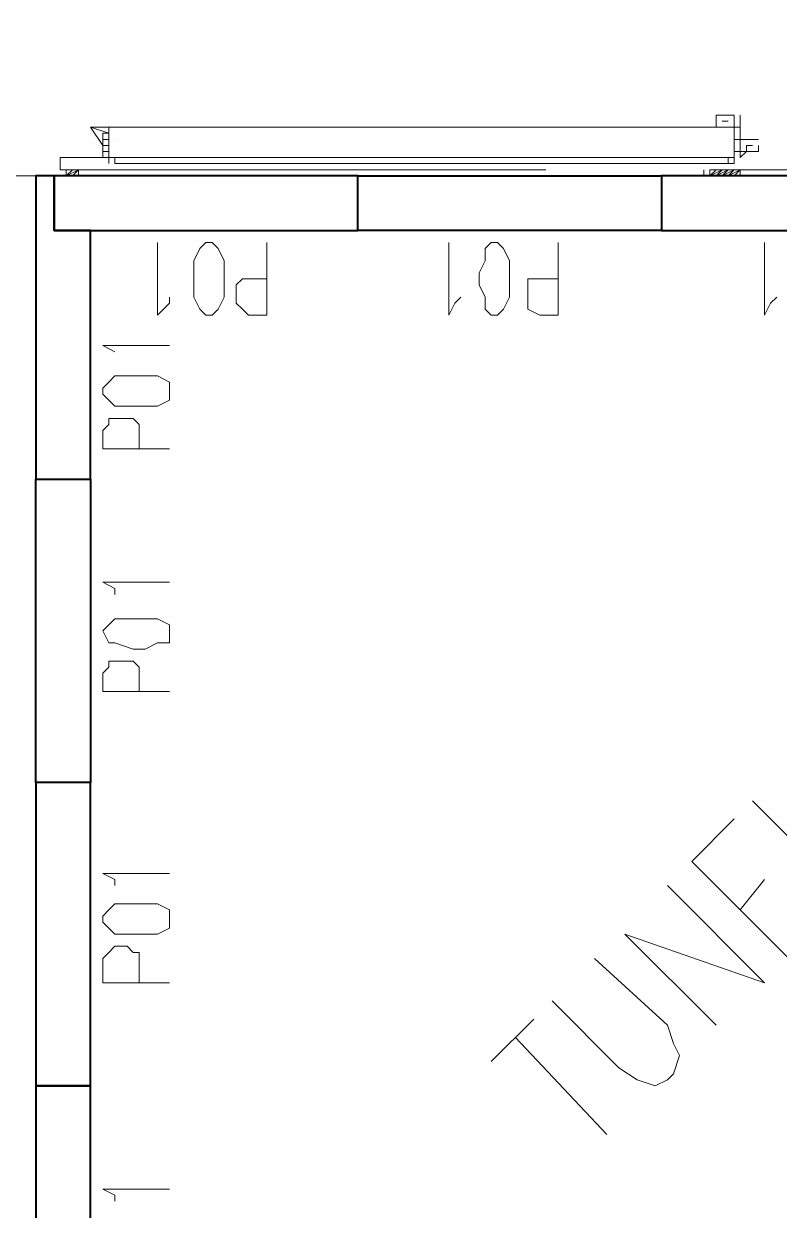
# Model space of a CAD drawing. Header units: inches. Extents: x 5 to 1823, y 18 to 726.
# Drawn here: x 496.324 to 499.117, y 303.886 to 308.276 of the extents above; entities that cross this region are included whole.
import ezdxf

# ---------------------------------------------------------------- set-up
doc = ezdxf.new("R2010")
doc.units = ezdxf.units.IN
doc.header["$MEASUREMENT"] = 0
for name, color, linetype in [('PDF2_01', 1, 'Continuous'), ('PDF2_D_Alvenaria', 7, 'Continuous'), ('PDF2_D_Paineis PUR 150mm', 1, 'Continuous'), ('PDF2_D_Portas', 6, 'Continuous'), ('PDF2_D_Textos Paineis Parede', 3, 'Continuous')]:
    doc.layers.add(name, color=color, linetype=linetype)

msp = doc.modelspace()

# ---------------------------------------------------------------- linework, layer by layer
at = {"layer": 'PDF2_01', "lineweight": 5}
msp.add_lwpolyline([(496.5709, 307.5117), (506.3151, 307.5117), (506.3151, 300.0577), (496.5709, 300.0577)], close=True, dxfattribs=at)
at = {"layer": 'PDF2_D_Alvenaria', "lineweight": 5}
msp.add_lwpolyline([(556.181, 299.5637), (476.3641, 299.5637), (476.3641, 312.3389), (476.5662, 312.3389), (476.5662, 299.7658), (496.1668, 299.7658), (496.1668, 307.7138), (496.3688, 307.7138), (496.3688, 299.7658), (556.181, 299.7658)], dxfattribs=at)
at = {"layer": 'PDF2_D_Paineis PUR 150mm', "lineweight": 40}
for points in [[(496.5709, 306.5912), (496.5709, 307.5117), (496.4362, 307.5117), (496.4362, 307.7138), (496.3688, 307.7138), (496.3688, 306.5912)], [(496.4362, 307.5117), (497.5588, 307.5117), (497.5588, 307.7138), (496.4362, 307.7138)], [(498.6814, 307.5117), (497.5588, 307.5117), (497.5588, 307.7138), (498.6814, 307.7138)], [(498.6814, 307.5117), (499.804, 307.5117), (499.804, 307.7138), (498.6814, 307.7138)], [(496.5709, 306.5912), (496.5709, 305.4686), (496.3688, 305.4686), (496.3688, 306.5912)], [(496.5709, 304.346), (496.3688, 304.346), (496.3688, 303.2234), (496.5709, 303.2234), (496.5709, 304.346), (496.5709, 305.4686), (496.3688, 305.4686), (496.3688, 304.346)]]:
    msp.add_lwpolyline(points, close=True, dxfattribs=at)
at = {"layer": 'PDF2_D_Portas', "lineweight": 0}
for points in [[(498.8835, 307.8934), (498.8835, 307.9383), (498.9508, 307.9383), (498.9508, 307.9159), (498.9508, 307.8934), (498.9733, 307.8934), (498.9733, 307.8709), (498.9733, 307.8934), (498.9508, 307.8934), (498.9508, 307.8485), (498.9733, 307.8485)], [(498.8835, 307.9383), (498.8835, 307.9383)], [(498.9284, 307.9159), (498.9059, 307.9159)], [(498.9284, 307.9159), (498.9284, 307.9159)], [(498.9284, 307.9159), (498.9284, 307.9159)], [(498.9284, 307.9159), (498.9284, 307.9159)], [(498.9508, 307.9383), (498.9508, 307.9383)], [(498.9508, 307.9383), (498.9508, 307.9383)], [(498.9508, 307.9383), (498.9508, 307.9383)], [(498.9508, 307.9383), (498.9508, 307.8934)], [(498.9733, 307.8934), (498.9733, 307.9159), (498.9733, 307.9383)], [(498.9733, 307.9383), (498.9733, 307.9383)], [(498.9733, 307.9383), (498.9733, 307.9383)], [(498.9733, 307.9383), (498.9733, 307.9383)], [(498.9733, 307.9383), (498.9733, 307.9383)], [(496.5709, 307.8934), (496.5709, 307.8934)], [(496.5709, 307.8934), (496.5709, 307.8934)], [(496.5709, 307.8934), (496.5709, 307.8934)], [(496.5709, 307.8934), (496.5709, 307.8934)], [(496.5709, 307.8934), (496.5709, 307.8934)], [(496.6383, 307.7811), (496.6383, 307.8036), (496.6383, 307.826), (496.6383, 307.8485), (496.6383, 307.8709), (496.6383, 307.8485), (496.6383, 307.8934), (496.5709, 307.8934)], [(496.6158, 307.826), (496.5709, 307.8934), (496.6383, 307.8709)], [(496.5934, 307.8934), (496.6383, 307.8934), (498.9508, 307.8934), (498.9508, 307.8036), (498.9508, 307.7811), (498.9508, 307.7587), (498.9508, 307.7811)], [(499.0182, 307.826), (498.9957, 307.826), (498.9957, 307.8036), (498.9733, 307.7811), (498.9733, 307.8036), (498.9957, 307.8036), (498.9733, 307.8036), (498.9508, 307.8036), (498.9508, 307.7811), (498.6365, 307.7811), (496.6383, 307.7811), (496.6158, 307.7811), (496.6383, 307.7811), (496.6158, 307.7811), (496.6383, 307.7811), (496.6383, 307.8485), (496.6383, 307.7811), (496.6383, 307.8934)], [(496.6158, 307.8709), (496.6383, 307.8709), (496.6158, 307.8709), (496.6158, 307.8485), (496.6383, 307.8485), (496.6158, 307.8485), (496.6383, 307.8485), (496.6158, 307.8485), (496.6383, 307.8485), (496.6158, 307.8485), (496.6383, 307.8485), (496.6158, 307.8485), (496.6383, 307.8485), (496.6158, 307.8485), (496.6383, 307.8485), (496.6158, 307.8485), (496.6383, 307.8485), (496.6158, 307.8485), (496.6383, 307.8485), (496.6158, 307.8485), (496.6383, 307.8485), (496.6158, 307.8485), (496.6383, 307.8485), (496.6158, 307.8485), (496.6158, 307.826), (496.6158, 307.8036), (496.6158, 307.7811), (496.6158, 307.8485), (496.6158, 307.7811)], [(496.6158, 307.8709), (496.6158, 307.8709)], [(496.6158, 307.8709), (496.6158, 307.8709)], [(496.6158, 307.8709), (496.6158, 307.8709)], [(496.6158, 307.8709), (496.6158, 307.8709)], [(496.6383, 307.8934), (496.6383, 307.8934)], [(496.6383, 307.8709), (496.6383, 307.8709)], [(496.6383, 307.8709), (496.6383, 307.8709)], [(496.6383, 307.8709), (496.6383, 307.8709)], [(496.6383, 307.8709), (496.6383, 307.8709)], [(496.6383, 307.8709), (496.6383, 307.8709)], [(496.6383, 307.8709), (496.6383, 307.8709)], [(496.6383, 307.8709), (496.6383, 307.8709)], [(496.6383, 307.8709), (496.6383, 307.8709)], [(496.6383, 307.8709), (496.6383, 307.8709)], [(496.6383, 307.8709), (496.6383, 307.8709)], [(496.6383, 307.8709), (496.6383, 307.8709)], [(496.6383, 307.8709), (496.6383, 307.8709)], [(496.6383, 307.8709), (496.6383, 307.8709)], [(498.9059, 307.8934), (498.9284, 307.8934)], [(498.9508, 307.8934), (498.9508, 307.8934)], [(498.9508, 307.8934), (498.9508, 307.8934)], [(498.9508, 307.8934), (498.9508, 307.8934)], [(498.9733, 307.8934), (498.9733, 307.8934)], [(498.9733, 307.8934), (498.9733, 307.8934)], [(498.9733, 307.8934), (498.9733, 307.8934)], [(498.9733, 307.8934), (498.9733, 307.8934)], [(498.9733, 307.8934), (498.9733, 307.8934)], [(498.9733, 307.8934), (498.9733, 307.8934)], [(498.9733, 307.8934), (498.9733, 307.8934)], [(498.9733, 307.8934), (498.9733, 307.8934)], [(498.9733, 307.8934), (498.9733, 307.8934)], [(498.9733, 307.8709), (498.9733, 307.8709)], [(498.9733, 307.8709), (498.9733, 307.8709)], [(498.9733, 307.8709), (498.9733, 307.8709)], [(498.9733, 307.8709), (498.9733, 307.8709)], [(498.9733, 307.8709), (498.9733, 307.8709)], [(498.9733, 307.8709), (498.9733, 307.8709)], [(498.9733, 307.8709), (498.9733, 307.8709)], [(498.9733, 307.8709), (498.9733, 307.8709)], [(498.9733, 307.8709), (498.9733, 307.8709)], [(498.9733, 307.8709), (498.9733, 307.8709)], [(498.9733, 307.8709), (498.9733, 307.8709)], [(498.9733, 307.8709), (498.9733, 307.8709)], [(498.9733, 307.8709), (498.9733, 307.8709)], [(498.9733, 307.8709), (498.9733, 307.8709)], [(498.9733, 307.8709), (498.9733, 307.8709)], [(498.9733, 307.8709), (498.9733, 307.8709)], [(496.6158, 307.8485), (496.6158, 307.8485)], [(496.6158, 307.8485), (496.6158, 307.8485)], [(496.6158, 307.8485), (496.6158, 307.8485)], [(496.6158, 307.8485), (496.6158, 307.8485)], [(496.6158, 307.8485), (496.6158, 307.8485)], [(496.6158, 307.8485), (496.6158, 307.8485)], [(496.6158, 307.8485), (496.6158, 307.8485)], [(496.6158, 307.8485), (496.6158, 307.8485)], [(496.6158, 307.8485), (496.6158, 307.8485)], [(496.6158, 307.8485), (496.6158, 307.8485)], [(496.6158, 307.8485), (496.6158, 307.8485)], [(496.6158, 307.8485), (496.6158, 307.8485)], [(496.6158, 307.8485), (496.6158, 307.8485)], [(496.6158, 307.8485), (496.6158, 307.8485)], [(496.6158, 307.8485), (496.6158, 307.8485)], [(496.6158, 307.8485), (496.6158, 307.8485)], [(496.6158, 307.8485), (496.6158, 307.8485)], [(496.6158, 307.8485), (496.6158, 307.8485)], [(496.6158, 307.8485), (496.6158, 307.8485)], [(496.6158, 307.8485), (496.6158, 307.8485)], [(496.6158, 307.8485), (496.6158, 307.8485)], [(496.6158, 307.8485), (496.6158, 307.8485)], [(496.6158, 307.8485), (496.6158, 307.8485)], [(496.6158, 307.8485), (496.6158, 307.8485)], [(496.6158, 307.8485), (496.6158, 307.8485)], [(496.6383, 307.8485), (496.6158, 307.8485)], [(496.6383, 307.8485), (496.6158, 307.8485)], [(496.6383, 307.8485), (496.6158, 307.8485)], [(496.6158, 307.8485), (496.6383, 307.8485)], [(496.6383, 307.8485), (496.6158, 307.8485)], [(496.6383, 307.8485), (496.6158, 307.8485)], [(496.6383, 307.8485), (496.6158, 307.8485)], [(496.6158, 307.8485), (496.6158, 307.8485)], [(496.6158, 307.8485), (496.6158, 307.8485)], [(496.6158, 307.8485), (496.6158, 307.8485)], [(496.6158, 307.826), (496.6158, 307.8485)], [(496.6158, 307.8485), (496.6158, 307.8485)], [(496.6158, 307.8485), (496.6158, 307.8485)], [(496.6158, 307.8485), (496.6158, 307.8485)], [(496.6158, 307.8485), (496.6158, 307.8485)], [(496.6158, 307.8485), (496.6158, 307.8485)], [(496.6158, 307.8485), (496.6158, 307.8485)], [(496.6158, 307.8485), (496.6158, 307.8485)], [(496.6158, 307.8485), (496.6158, 307.8485)], [(496.6158, 307.8485), (496.6158, 307.8485)], [(496.6158, 307.8485), (496.6158, 307.8485)], [(496.6158, 307.8485), (496.6158, 307.8485)], [(496.6158, 307.8485), (496.6158, 307.8485)], [(496.6158, 307.8485), (496.6158, 307.8485)], [(496.6158, 307.8485), (496.6158, 307.8485)], [(496.6158, 307.8485), (496.6158, 307.8485)], [(496.6158, 307.8485), (496.6158, 307.8485)], [(496.6158, 307.8485), (496.6158, 307.8485)], [(496.6158, 307.8485), (496.6158, 307.8485)], [(496.6158, 307.8485), (496.6158, 307.8485)], [(496.6158, 307.8485), (496.6158, 307.8485)], [(496.6158, 307.8485), (496.6158, 307.8485)], [(496.6158, 307.8485), (496.6158, 307.8485)], [(496.6158, 307.8485), (496.6158, 307.8485)], [(496.6158, 307.826), (496.6158, 307.826)], [(496.6158, 307.826), (496.6158, 307.826)], [(496.6158, 307.826), (496.6158, 307.826)], [(496.6158, 307.826), (496.6158, 307.826)], [(496.6158, 307.826), (496.6158, 307.826)], [(496.6158, 307.826), (496.6158, 307.826)], [(496.6158, 307.826), (496.6158, 307.826)], [(496.6158, 307.826), (496.6158, 307.826)], [(496.6158, 307.826), (496.6158, 307.826)], [(496.6158, 307.826), (496.6158, 307.826)], [(496.6158, 307.826), (496.6158, 307.826)], [(496.6158, 307.826), (496.6158, 307.826)], [(496.6158, 307.826), (496.6158, 307.826)], [(496.6383, 307.826), (496.6158, 307.826)], [(496.6383, 307.826), (496.6158, 307.826)], [(496.6383, 307.826), (496.6158, 307.826)], [(496.6383, 307.826), (496.6158, 307.826)], [(496.6383, 307.826), (496.6158, 307.826)], [(496.6158, 307.826), (496.6383, 307.826)], [(496.6383, 307.826), (496.6158, 307.826)], [(496.6383, 307.826), (496.6158, 307.826)], [(496.6383, 307.826), (496.6158, 307.826)], [(496.6383, 307.826), (496.6158, 307.826)], [(496.6383, 307.826), (496.6158, 307.826)], [(496.6383, 307.826), (496.6158, 307.826)], [(496.6383, 307.826), (496.6158, 307.826)], [(496.6383, 307.826), (496.6158, 307.826)], [(496.6158, 307.826), (496.6158, 307.826)], [(496.6158, 307.826), (496.6158, 307.826)], [(496.6158, 307.826), (496.6158, 307.826)], [(496.6158, 307.826), (496.6158, 307.826)], [(496.6158, 307.826), (496.6158, 307.826)], [(496.6158, 307.826), (496.6158, 307.826)], [(496.6158, 307.8036), (496.6158, 307.826)], [(496.6158, 307.826), (496.6158, 307.826)], [(496.6158, 307.826), (496.6158, 307.826)], [(496.6158, 307.826), (496.6158, 307.826)], [(496.6158, 307.826), (496.6158, 307.826)], [(496.6158, 307.826), (496.6158, 307.826)], [(496.6158, 307.826), (496.6158, 307.826)], [(496.6383, 307.8485), (496.6383, 307.8485)], [(496.6383, 307.8485), (496.6383, 307.8485)], [(496.6383, 307.8485), (496.6383, 307.8485)], [(496.6383, 307.8485), (496.6383, 307.8485)], [(496.6383, 307.8485), (496.6383, 307.8485)], [(496.6383, 307.8485), (496.6383, 307.8485)], [(496.6383, 307.8485), (496.6383, 307.8485)], [(496.6383, 307.8485), (496.6383, 307.8485)], [(496.6383, 307.8485), (496.6383, 307.8485)], [(496.6383, 307.8485), (496.6383, 307.8485)], [(496.6383, 307.8485), (496.6383, 307.8485)], [(496.6383, 307.8485), (496.6383, 307.8485)], [(496.6383, 307.8485), (496.6383, 307.8485)], [(496.6383, 307.8485), (496.6383, 307.8485)], [(496.6383, 307.8485), (496.6383, 307.8485)], [(496.6383, 307.8485), (496.6383, 307.8485)], [(496.6383, 307.8485), (496.6383, 307.8485)], [(496.6383, 307.8485), (496.6383, 307.8485)], [(496.6383, 307.8485), (496.6383, 307.8485)], [(496.6383, 307.8485), (496.6383, 307.8485)], [(496.6383, 307.8485), (496.6383, 307.8485)], [(496.6383, 307.8485), (496.6383, 307.8485)], [(496.6383, 307.8485), (496.6383, 307.8485)], [(496.6383, 307.8485), (496.6383, 307.8485)], [(496.6383, 307.8485), (496.6383, 307.8485)], [(496.6383, 307.8485), (496.6383, 307.8485)], [(496.6383, 307.8485), (496.6383, 307.8485)], [(496.6383, 307.8485), (496.6383, 307.8485)], [(496.6383, 307.8485), (496.6383, 307.8485)], [(496.6383, 307.8485), (496.6383, 307.826)], [(496.6383, 307.8485), (496.6383, 307.8485)], [(496.6383, 307.8485), (496.6383, 307.8485)], [(496.6383, 307.8485), (496.6383, 307.8485)], [(496.6383, 307.8485), (496.6383, 307.8485)], [(496.6383, 307.8485), (496.6383, 307.8485)], [(496.6383, 307.8485), (496.6383, 307.8485)], [(496.6383, 307.8485), (496.6383, 307.8485)], [(496.6383, 307.8485), (496.6383, 307.8485)], [(496.6383, 307.8485), (496.6383, 307.8485)], [(496.6383, 307.8485), (496.6383, 307.8485)], [(496.6383, 307.8485), (496.6383, 307.8485)], [(496.6383, 307.8485), (496.6383, 307.8485)], [(496.6383, 307.8485), (496.6383, 307.8485)], [(496.6383, 307.8485), (496.6383, 307.8485)], [(496.6383, 307.8485), (496.6383, 307.8485)], [(496.6383, 307.8485), (496.6383, 307.8485)], [(496.6383, 307.8485), (496.6383, 307.8485)], [(496.6383, 307.8485), (496.6383, 307.8485)], [(496.6383, 307.8485), (496.6383, 307.8485)], [(496.6383, 307.8485), (496.6383, 307.8485)], [(496.6383, 307.8485), (496.6383, 307.8485)], [(496.6383, 307.8485), (496.6383, 307.8485)], [(496.6383, 307.8485), (496.6383, 307.8485)], [(496.6383, 307.826), (496.6383, 307.826)], [(496.6383, 307.826), (496.6383, 307.826)], [(496.6383, 307.826), (496.6383, 307.826)], [(496.6383, 307.826), (496.6383, 307.826)], [(496.6383, 307.826), (496.6383, 307.826)], [(496.6383, 307.826), (496.6383, 307.826)], [(496.6383, 307.826), (496.6383, 307.826)], [(496.6383, 307.826), (496.6383, 307.826)], [(496.6383, 307.826), (496.6383, 307.826)], [(496.6383, 307.826), (496.6383, 307.826)], [(496.6383, 307.826), (496.6383, 307.826)], [(496.6383, 307.826), (496.6383, 307.826)], [(496.6383, 307.826), (496.6383, 307.826)], [(496.6383, 307.826), (496.6383, 307.826)], [(496.6383, 307.826), (496.6383, 307.826)], [(496.6383, 307.826), (496.6383, 307.826)], [(496.6383, 307.826), (496.6383, 307.826)], [(496.6383, 307.826), (496.6383, 307.826)], [(496.6383, 307.826), (496.6383, 307.826)], [(496.6383, 307.826), (496.6383, 307.8036)], [(496.6383, 307.826), (496.6383, 307.826)], [(496.6383, 307.826), (496.6383, 307.826)], [(496.6383, 307.826), (496.6383, 307.826)], [(496.6383, 307.826), (496.6383, 307.826)], [(496.6383, 307.826), (496.6383, 307.826)], [(496.6383, 307.826), (496.6383, 307.826)], [(496.6607, 307.8485), (496.6607, 307.8485)], [(499.0406, 307.8485), (498.9957, 307.8485), (498.9733, 307.8485), (498.9508, 307.8485), (498.9508, 307.826), (498.9508, 307.8485), (498.9508, 307.826), (498.9508, 307.8485), (498.9508, 307.826), (498.9508, 307.8036), (498.9508, 307.8485), (498.9508, 307.8036), (498.9508, 307.7811), (498.9508, 307.7587), (498.9284, 307.7587)], [(498.9508, 307.8485), (498.9508, 307.8485)], [(498.9508, 307.8485), (498.9508, 307.8485)], [(498.9508, 307.8485), (498.9508, 307.8485)], [(498.9508, 307.8485), (498.9508, 307.8485)], [(498.9508, 307.8485), (498.9508, 307.8485)], [(498.9508, 307.8485), (498.9508, 307.8485)], [(498.9508, 307.8485), (498.9508, 307.8485)], [(498.9508, 307.8485), (498.9508, 307.8485)], [(498.9508, 307.8485), (498.9508, 307.8485)], [(498.9508, 307.8485), (498.9508, 307.8485)], [(498.9508, 307.8485), (498.9508, 307.8485)], [(498.9508, 307.8485), (498.9508, 307.8485)], [(498.9508, 307.826), (498.9508, 307.826)], [(498.9508, 307.8036), (498.9508, 307.7811), (498.9508, 307.8036), (498.9508, 307.826)], [(498.9508, 307.826), (498.9508, 307.826)], [(498.9508, 307.826), (498.9508, 307.826)], [(498.9508, 307.826), (498.9508, 307.826)], [(498.9508, 307.826), (498.9508, 307.826)], [(498.9508, 307.826), (498.9508, 307.826)], [(498.9508, 307.826), (498.9508, 307.826)], [(498.9508, 307.826), (498.9508, 307.826)], [(498.9508, 307.826), (498.9508, 307.826)], [(498.9508, 307.826), (498.9508, 307.826)], [(498.9508, 307.826), (498.9508, 307.826)], [(498.9508, 307.826), (498.9508, 307.826)], [(498.9508, 307.826), (498.9508, 307.826)], [(498.9508, 307.826), (498.9508, 307.826)], [(498.9508, 307.826), (498.9508, 307.826)], [(498.9508, 307.826), (498.9508, 307.826)], [(498.9508, 307.826), (498.9508, 307.826)], [(498.9508, 307.826), (498.9508, 307.826)], [(498.9508, 307.826), (498.9508, 307.826)], [(498.9508, 307.826), (498.9508, 307.826)], [(498.9508, 307.826), (498.9508, 307.826)], [(498.9508, 307.826), (498.9508, 307.826)], [(498.9508, 307.826), (498.9508, 307.826)], [(498.9508, 307.826), (498.9508, 307.826)], [(498.9508, 307.826), (498.9508, 307.826)], [(498.9508, 307.826), (498.9508, 307.826)], [(498.9508, 307.826), (498.9508, 307.826)], [(498.9508, 307.826), (498.9508, 307.826)], [(498.9508, 307.826), (498.9508, 307.826)], [(498.9508, 307.826), (498.9508, 307.826)], [(498.9508, 307.826), (498.9508, 307.826)], [(498.9508, 307.826), (498.9508, 307.826)], [(498.9508, 307.826), (498.9508, 307.826)], [(498.9508, 307.826), (498.9508, 307.826)], [(498.9508, 307.826), (498.9508, 307.826)], [(498.9508, 307.826), (498.9508, 307.826)], [(498.9508, 307.826), (498.9508, 307.826)], [(498.9733, 307.826), (498.9733, 307.8485), (498.9733, 307.8036)], [(498.9733, 307.8485), (498.9733, 307.8485)], [(498.9733, 307.8485), (498.9733, 307.8485)], [(498.9733, 307.8485), (498.9733, 307.8485)], [(498.9733, 307.8485), (498.9733, 307.8485)], [(498.9733, 307.8485), (498.9733, 307.8485)], [(498.9733, 307.8485), (498.9733, 307.8485)], [(498.9733, 307.8485), (498.9733, 307.8485)], [(498.9733, 307.8485), (498.9733, 307.8485)], [(498.9733, 307.8485), (498.9733, 307.8485)], [(498.9733, 307.8485), (498.9733, 307.8485)], [(498.9733, 307.8485), (498.9733, 307.8485)], [(498.9733, 307.8485), (498.9733, 307.8485)], [(498.9733, 307.8485), (498.9733, 307.8485)], [(498.9733, 307.8485), (498.9733, 307.8485)], [(498.9733, 307.8485), (498.9733, 307.8485)], [(498.9733, 307.8485), (498.9733, 307.8485)], [(498.9733, 307.8485), (498.9733, 307.8485)], [(498.9733, 307.8485), (498.9733, 307.8485)], [(498.9733, 307.8485), (498.9733, 307.8485)], [(498.9733, 307.8485), (498.9733, 307.8485)], [(498.9733, 307.8485), (498.9733, 307.8485)], [(498.9733, 307.8485), (498.9733, 307.8485)], [(498.9733, 307.8485), (498.9733, 307.8485)], [(498.9733, 307.826), (498.9733, 307.826)], [(498.9733, 307.826), (498.9733, 307.826)], [(498.9733, 307.826), (498.9733, 307.826)], [(498.9733, 307.826), (498.9733, 307.826)], [(498.9957, 307.8485), (498.9957, 307.8485)], [(498.9957, 307.8485), (498.9957, 307.8485)], [(498.9957, 307.8485), (498.9957, 307.8485)], [(498.9957, 307.826), (498.9957, 307.826)], [(498.9957, 307.826), (498.9957, 307.826)], [(499.0406, 307.826), (499.0406, 307.8036), (498.9957, 307.8036), (499.0182, 307.8036)], [(499.0182, 307.826), (499.0182, 307.826)], [(499.0182, 307.826), (499.0182, 307.826)], [(499.0406, 307.826), (499.0406, 307.826)], [(496.4811, 307.7811), (496.4587, 307.7811), (498.2548, 307.7811)], [(498.2548, 307.7362), (496.4587, 307.7362), (496.4587, 307.7587), (496.4587, 307.7811)], [(496.4587, 307.7811), (496.4587, 307.7811)], [(496.4811, 307.7811), (496.4811, 307.7811)], [(496.4811, 307.7811), (496.4811, 307.7811)], [(496.6158, 307.8036), (496.6158, 307.8036)], [(496.6158, 307.8036), (496.6158, 307.8036)], [(496.6158, 307.8036), (496.6158, 307.8036)], [(496.6158, 307.8036), (496.6158, 307.8036)], [(496.6158, 307.8036), (496.6158, 307.8036)], [(496.6158, 307.8036), (496.6158, 307.8036)], [(496.6158, 307.8036), (496.6158, 307.8036)], [(496.6158, 307.8036), (496.6158, 307.8036)], [(496.6158, 307.8036), (496.6158, 307.8036)], [(496.6158, 307.8036), (496.6158, 307.8036)], [(496.6158, 307.8036), (496.6158, 307.8036)], [(496.6158, 307.8036), (496.6158, 307.8036)], [(496.6158, 307.8036), (496.6158, 307.8036)], [(496.6158, 307.8036), (496.6158, 307.8036)], [(496.6158, 307.8036), (496.6158, 307.8036)], [(496.6158, 307.8036), (496.6158, 307.8036)], [(496.6158, 307.8036), (496.6158, 307.8036)], [(496.6158, 307.8036), (496.6158, 307.8036)], [(496.6158, 307.8036), (496.6158, 307.8036)], [(496.6158, 307.8036), (496.6158, 307.8036)], [(496.6383, 307.8036), (496.6158, 307.8036)], [(496.6383, 307.8036), (496.6158, 307.8036)], [(496.6383, 307.8036), (496.6158, 307.8036)], [(496.6383, 307.8036), (496.6158, 307.8036)], [(496.6383, 307.8036), (496.6158, 307.8036)], [(496.6383, 307.8036), (496.6158, 307.8036)], [(496.6383, 307.8036), (496.6158, 307.8036)], [(496.6158, 307.8036), (496.6383, 307.8036)], [(496.6383, 307.8036), (496.6158, 307.8036)], [(496.6383, 307.8036), (496.6158, 307.8036)], [(496.6383, 307.8036), (496.6158, 307.8036)], [(496.6383, 307.8036), (496.6158, 307.8036)], [(496.6383, 307.8036), (496.6158, 307.8036)], [(496.6383, 307.8036), (496.6158, 307.8036)], [(496.6158, 307.8036), (496.6383, 307.8036)], [(496.6383, 307.8036), (496.6158, 307.8036)], [(496.6383, 307.8036), (496.6158, 307.8036)], [(496.6383, 307.8036), (496.6158, 307.8036)], [(496.6158, 307.8036), (496.6383, 307.8036)], [(496.6158, 307.8036), (496.6383, 307.8036)], [(496.6158, 307.8036), (496.6158, 307.8036)], [(496.6158, 307.8036), (496.6158, 307.8036)], [(496.6158, 307.8036), (496.6158, 307.8036)], [(496.6158, 307.8036), (496.6158, 307.8036)], [(496.6158, 307.8036), (496.6158, 307.8036)], [(496.6158, 307.8036), (496.6158, 307.8036)], [(496.6158, 307.8036), (496.6158, 307.8036)], [(496.6158, 307.8036), (496.6158, 307.8036)], [(496.6158, 307.8036), (496.6158, 307.8036)], [(496.6158, 307.8036), (496.6158, 307.8036)], [(496.6158, 307.8036), (496.6158, 307.8036)], [(496.6158, 307.8036), (496.6158, 307.8036)], [(496.6158, 307.8036), (496.6158, 307.8036)], [(496.6158, 307.8036), (496.6158, 307.8036)], [(496.6158, 307.7811), (496.6158, 307.7811)], [(496.6158, 307.7811), (496.6158, 307.7811)], [(496.6158, 307.7811), (496.6158, 307.7811)], [(496.6158, 307.7811), (496.6158, 307.7811)], [(496.6158, 307.7811), (496.6158, 307.7811)], [(496.6158, 307.7811), (496.6158, 307.7811)], [(496.6158, 307.7811), (496.6158, 307.7811)], [(496.6158, 307.7811), (496.6158, 307.7811)], [(496.6158, 307.7811), (496.6158, 307.7811)], [(496.6158, 307.7811), (496.6158, 307.7811)], [(496.6158, 307.7811), (496.6158, 307.7811)], [(496.6158, 307.7811), (496.6158, 307.7811)], [(496.6383, 307.7811), (496.6158, 307.7811)], [(496.6383, 307.7811), (496.6158, 307.7811)], [(496.6383, 307.7811), (496.6158, 307.7811)], [(496.6383, 307.7811), (496.6158, 307.7811)], [(496.6158, 307.7811), (496.6383, 307.7811)], [(496.6383, 307.7811), (496.6158, 307.7811)], [(496.6158, 307.7811), (496.6158, 307.7811)], [(496.6158, 307.7811), (496.6158, 307.7811)], [(496.6158, 307.7811), (496.6158, 307.7811)], [(496.6158, 307.7811), (496.6158, 307.7811)], [(496.6158, 307.7811), (496.6158, 307.7811)], [(496.6158, 307.7811), (496.6158, 307.7811)], [(496.6158, 307.7811), (496.6158, 307.7811)], [(496.6158, 307.7811), (496.6158, 307.7811)], [(496.6158, 307.7811), (496.6158, 307.7811)], [(496.6158, 307.7811), (496.6158, 307.7811)], [(496.6383, 307.8036), (496.6383, 307.8036)], [(496.6383, 307.8036), (496.6383, 307.8036)], [(496.6383, 307.8036), (496.6383, 307.8036)], [(496.6383, 307.8036), (496.6383, 307.8036)], [(496.6383, 307.8036), (496.6383, 307.8036)], [(496.6383, 307.8036), (496.6383, 307.8036)], [(496.6383, 307.8036), (496.6383, 307.8036)], [(496.6383, 307.8036), (496.6383, 307.8036)], [(496.6383, 307.8036), (496.6383, 307.8036)], [(496.6383, 307.8036), (496.6383, 307.8036)], [(496.6383, 307.8036), (496.6383, 307.8036)], [(496.6383, 307.8036), (496.6383, 307.8036)], [(496.6383, 307.8036), (496.6383, 307.8036)], [(496.6383, 307.8036), (496.6383, 307.8036)], [(496.6383, 307.8036), (496.6383, 307.8036)], [(496.6383, 307.8036), (496.6383, 307.8036)], [(496.6383, 307.8036), (496.6383, 307.8036)], [(496.6383, 307.8036), (496.6383, 307.8036)], [(496.6383, 307.8036), (496.6383, 307.8036)], [(496.6383, 307.8036), (496.6383, 307.8036)], [(496.6383, 307.8036), (496.6383, 307.8036)], [(496.6383, 307.8036), (496.6383, 307.8036)], [(496.6383, 307.8036), (496.6383, 307.8036)], [(496.6383, 307.8036), (496.6383, 307.8036)], [(496.6383, 307.8036), (496.6383, 307.8036)], [(496.6383, 307.8036), (496.6383, 307.8036)], [(496.6383, 307.8036), (496.6383, 307.8036)], [(496.6383, 307.8036), (496.6383, 307.8036)], [(496.6383, 307.8036), (496.6383, 307.8036)], [(496.6383, 307.8036), (496.6383, 307.8036)], [(496.6383, 307.8036), (496.6383, 307.8036)], [(496.6383, 307.8036), (496.6383, 307.8036)], [(496.6383, 307.8036), (496.6383, 307.8036)], [(496.6383, 307.8036), (496.6383, 307.8036)], [(496.6383, 307.8036), (496.6383, 307.8036)], [(496.6383, 307.8036), (496.6383, 307.8036)], [(496.6383, 307.8036), (496.6383, 307.8036)], [(496.6383, 307.8036), (496.6383, 307.8036)], [(496.6383, 307.8036), (496.6383, 307.8036)], [(496.6383, 307.8036), (496.6383, 307.8036)], [(496.6383, 307.8036), (496.6383, 307.8036)], [(496.6383, 307.8036), (496.6383, 307.8036)], [(496.6383, 307.8036), (496.6383, 307.8036)], [(496.6383, 307.8036), (496.6383, 307.8036)], [(496.6383, 307.8036), (496.6383, 307.8036)], [(496.6383, 307.8036), (496.6383, 307.8036)], [(496.6383, 307.8036), (496.6383, 307.8036)], [(496.6383, 307.8036), (496.6383, 307.8036)], [(496.6383, 307.8036), (496.6383, 307.8036)], [(496.6383, 307.8036), (496.6383, 307.8036)], [(496.6383, 307.8036), (496.6383, 307.8036)], [(496.6383, 307.8036), (496.6383, 307.8036)], [(496.6383, 307.7811), (496.6383, 307.7811)], [(496.6383, 307.7811), (496.6383, 307.7811)], [(496.6383, 307.7811), (496.6383, 307.7811)], [(496.6383, 307.7811), (496.6383, 307.7811)], [(496.6383, 307.7811), (496.6383, 307.7811)], [(496.6383, 307.7811), (496.6383, 307.7811)], [(496.6383, 307.7811), (496.6383, 307.7811)], [(496.6383, 307.7811), (496.6383, 307.7811)], [(496.6383, 307.7811), (496.6383, 307.7811)], [(496.6383, 307.7811), (496.6383, 307.7811)], [(496.6383, 307.7811), (496.6383, 307.7811)], [(496.6383, 307.7811), (496.6383, 307.7811)], [(496.6383, 307.7811), (496.6383, 307.7811)], [(496.6383, 307.7811), (496.6383, 307.7811)], [(496.6383, 307.7811), (496.6383, 307.7811)], [(496.6383, 307.7811), (496.6383, 307.7811)], [(496.6383, 307.7811), (496.6383, 307.7811)], [(496.6383, 307.7811), (496.6383, 307.7811)], [(496.6383, 307.7811), (496.6383, 307.7811)], [(496.6383, 307.7811), (496.6383, 307.7811)], [(496.6383, 307.7811), (496.6383, 307.7811)], [(496.6383, 307.7811), (496.6383, 307.7811)], [(496.6383, 307.7811), (496.6383, 307.7811)], [(496.6383, 307.7811), (496.6383, 307.7811)], [(496.6383, 307.7811), (496.6383, 307.7811)], [(498.9284, 307.7811), (498.9284, 307.7587), (498.6365, 307.7587), (496.6607, 307.7587), (496.6607, 307.7811), (496.6607, 307.7587)], [(498.9508, 307.8036), (498.9508, 307.8036)], [(498.9508, 307.8036), (498.9508, 307.8036)], [(498.9508, 307.8036), (498.9508, 307.8036)], [(498.9508, 307.8036), (498.9508, 307.8036)], [(498.9508, 307.8036), (498.9508, 307.8036)], [(498.9508, 307.8036), (498.9508, 307.8036)], [(498.9508, 307.8036), (498.9508, 307.8036)], [(498.9508, 307.8036), (498.9508, 307.8036)], [(498.9508, 307.8036), (498.9508, 307.8036)], [(498.9508, 307.8036), (498.9508, 307.8036)], [(498.9508, 307.8036), (498.9508, 307.8036)], [(498.9508, 307.8036), (498.9508, 307.8036)], [(498.9508, 307.8036), (498.9508, 307.8036)], [(498.9508, 307.8036), (498.9508, 307.8036)], [(498.9508, 307.8036), (498.9508, 307.8036)], [(498.9508, 307.8036), (498.9508, 307.8036)], [(498.9508, 307.8036), (498.9508, 307.8036)], [(498.9508, 307.8036), (498.9508, 307.8036)], [(498.9508, 307.8036), (498.9508, 307.8036)], [(498.9508, 307.8036), (498.9508, 307.8036)], [(498.9508, 307.8036), (498.9508, 307.8036)], [(498.9508, 307.8036), (498.9508, 307.8036)], [(498.9508, 307.8036), (498.9508, 307.8036)], [(498.9508, 307.8036), (498.9508, 307.8036)], [(498.9508, 307.8036), (498.9508, 307.8036)], [(498.9508, 307.8036), (498.9508, 307.8036)], [(498.9508, 307.8036), (498.9508, 307.8036)], [(498.9508, 307.8036), (498.9508, 307.8036)], [(498.9508, 307.8036), (498.9508, 307.8036)], [(498.9508, 307.8036), (498.9508, 307.8036)], [(498.9508, 307.8036), (498.9508, 307.8036)], [(498.9508, 307.8036), (498.9508, 307.8036)], [(498.9508, 307.8036), (498.9508, 307.8036)], [(498.9508, 307.7811), (498.9508, 307.7811)], [(498.9508, 307.7811), (498.9508, 307.7811)], [(498.9508, 307.7811), (498.9508, 307.7811)], [(498.9508, 307.7811), (498.9508, 307.7811)], [(498.9508, 307.7811), (498.9508, 307.7811)], [(498.9508, 307.7811), (498.9508, 307.7811)], [(498.9508, 307.7811), (498.9508, 307.7811)], [(498.9733, 307.8036), (498.9733, 307.8036)], [(498.9733, 307.8036), (498.9733, 307.8036)], [(498.9733, 307.8036), (498.9733, 307.8036)], [(498.9733, 307.8036), (498.9733, 307.8036)], [(498.9733, 307.8036), (498.9733, 307.8036)], [(498.9733, 307.8036), (498.9733, 307.8036)], [(498.9733, 307.8036), (498.9733, 307.8036)], [(498.9733, 307.8036), (498.9733, 307.8036)], [(498.9733, 307.8036), (498.9733, 307.8036)], [(498.9733, 307.8036), (498.9733, 307.8036)], [(498.9733, 307.8036), (498.9733, 307.8036)], [(498.9733, 307.8036), (498.9733, 307.8036)], [(498.9733, 307.8036), (498.9733, 307.8036)], [(498.9733, 307.8036), (498.9733, 307.8036)], [(498.9733, 307.8036), (498.9733, 307.8036)], [(498.9733, 307.8036), (498.9733, 307.8036)], [(498.9733, 307.8036), (498.9733, 307.8036)], [(498.9733, 307.7811), (498.9733, 307.7811)], [(498.9733, 307.7811), (498.9733, 307.7811)], [(498.9957, 307.8036), (498.9957, 307.8036)], [(498.9957, 307.8036), (498.9957, 307.8036)], [(498.9957, 307.8036), (498.9957, 307.8036)], [(498.9957, 307.8036), (498.9957, 307.8036)], [(499.0406, 307.8036), (499.0406, 307.8036)], [(496.4587, 307.7587), (496.4587, 307.7587)], [(496.4587, 307.7587), (496.4587, 307.7587)], [(496.4587, 307.7587), (496.4587, 307.7587)], [(496.4587, 307.7587), (496.4587, 307.7587)], [(496.4587, 307.7587), (496.4587, 307.7587)], [(496.6383, 307.7587), (496.6383, 307.7587)], [(496.6607, 307.7587), (496.6607, 307.7587)], [(498.9508, 307.7587), (498.9508, 307.7587)], [(496.4587, 307.7362), (496.4587, 307.7362)], [(496.4587, 307.7362), (496.4587, 307.7362)], [(496.4587, 307.7362), (496.4587, 307.7362)], [(496.526, 307.7362), (496.4811, 307.7138), (496.526, 307.7362)], [(496.5036, 307.7362), (496.4811, 307.7138), (496.5036, 307.7362), (496.4811, 307.7138)], [(496.5036, 307.7362), (496.4811, 307.7362), (496.5036, 307.7362)], [(496.4811, 307.7362), (496.4811, 307.7362)], [(496.526, 307.7362), (496.5036, 307.7138), (496.526, 307.7362), (496.5036, 307.7138)], [(496.526, 307.7138), (496.5036, 307.7138), (496.526, 307.7138)], [(498.8386, 307.7362), (498.8386, 307.7138), (498.861, 307.7138), (498.9733, 307.7138), (498.9733, 307.7362), (498.9508, 307.7138), (498.9733, 307.7362), (498.9508, 307.7138), (498.9733, 307.7362), (498.9508, 307.7138)], [(498.8386, 307.7362), (498.8386, 307.7362)], [(498.8386, 307.7138), (498.8386, 307.7138)], [(498.9059, 307.7362), (498.861, 307.7138), (498.9059, 307.7362)], [(498.8835, 307.7362), (498.861, 307.7138), (498.8835, 307.7362), (498.861, 307.7138), (498.8835, 307.7362), (498.861, 307.7138), (498.861, 307.7362), (498.9733, 307.7362), (501.1736, 307.7362), (501.196, 307.7362), (501.1736, 307.7362), (501.196, 307.7362)], [(498.861, 307.7362), (498.861, 307.7362)], [(498.861, 307.7138), (498.861, 307.7138)], [(498.9284, 307.7362), (498.8835, 307.7138), (498.9284, 307.7362)], [(498.9059, 307.7362), (498.8835, 307.7138), (498.9059, 307.7362), (498.8835, 307.7138)], [(498.9508, 307.7362), (498.9059, 307.7138), (498.9508, 307.7362)], [(498.9284, 307.7362), (498.9059, 307.7138), (498.9284, 307.7362), (498.9059, 307.7138)], [(498.9733, 307.7362), (498.9284, 307.7138), (498.9733, 307.7362)], [(498.9508, 307.7362), (498.9284, 307.7138), (498.9508, 307.7362), (498.9284, 307.7138)]]:
    msp.add_lwpolyline(points, dxfattribs=at)
for points in [[(498.9733, 307.8709), (498.9733, 307.8934)], [(498.9733, 307.8709), (498.9733, 307.8485)], [(496.6158, 307.8485), (496.6383, 307.8485)], [(496.6158, 307.826), (496.6383, 307.826)], [(498.9508, 307.8485), (498.9508, 307.8036)], [(496.6158, 307.8036), (496.6383, 307.8036)], [(496.6383, 307.7811), (496.6383, 307.7587)], [(496.4811, 307.7138), (496.4811, 307.7362), (496.526, 307.7362), (496.526, 307.7138)], [(498.861, 307.7138), (498.9733, 307.7138), (498.9733, 307.7362), (498.861, 307.7362)], [(498.861, 307.7138), (498.861, 307.7362)], [(498.9733, 307.7138), (498.9733, 307.7362)]]:
    msp.add_lwpolyline(points, close=True, dxfattribs=at)
at = {"layer": 'PDF2_D_Textos Paineis Parede', "lineweight": 5}
for points in [[(496.8628, 307.2647), (496.8628, 307.2423), (496.8179, 307.1974), (496.8179, 307.4668)], [(497.222, 307.4668), (497.222, 307.1974), (497.1547, 307.1974), (497.1322, 307.2198), (497.1098, 307.2423), (497.1098, 307.2647), (497.1098, 307.2872), (497.1098, 307.3096), (497.1322, 307.3321), (497.1547, 307.3321), (497.222, 307.3321)], [(497.9405, 307.2647), (497.918, 307.2423), (497.8956, 307.1974), (497.8956, 307.4668)], [(498.2997, 307.4668), (498.2997, 307.1974), (498.2324, 307.1974), (498.1875, 307.2198), (498.1875, 307.2423), (498.1875, 307.2647), (498.1875, 307.2872), (498.1875, 307.3096), (498.1875, 307.3321), (498.2324, 307.3321), (498.2997, 307.3321)], [(499.108, 307.2647), (499.0855, 307.2423), (499.0631, 307.1974), (499.0631, 307.4668)], [(496.6607, 307.0627), (496.6158, 307.0851), (496.8628, 307.0851)], [(496.8628, 306.7034), (496.6158, 306.7034), (496.6158, 306.7708), (496.6383, 306.7933), (496.6383, 306.8157), (496.6607, 306.8157), (496.7056, 306.8157), (496.7281, 306.8157), (496.7505, 306.7933), (496.7505, 306.7708), (496.7505, 306.7034)], [(496.6607, 306.1646), (496.6607, 306.187), (496.6158, 306.2095), (496.8628, 306.2095)], [(496.8628, 305.8054), (496.6158, 305.8054), (496.6158, 305.8727), (496.6383, 305.8952), (496.6383, 305.9176), (496.6607, 305.9176), (496.7056, 305.9176), (496.7281, 305.9176), (496.7505, 305.8952), (496.7505, 305.8727), (496.7505, 305.8054)], [(499.0182, 305.4012), (499.3774, 305.042), (499.5121, 305.1767)], [(499.3101, 304.9746), (499.1529, 304.8175), (498.7937, 305.1767), (498.9508, 305.3339)], [(496.6607, 305.0869), (496.6607, 305.1094), (496.6158, 305.1318), (496.8628, 305.1318)], [(498.9733, 304.9971), (499.0631, 305.1094)], [(498.8835, 304.5705), (498.5467, 304.9073), (499.0631, 304.7277), (498.7039, 305.0869)], [(496.8628, 304.7277), (496.6158, 304.7277), (496.6158, 304.8175), (496.6383, 304.8399), (496.6607, 304.8624), (496.7056, 304.8624), (496.7281, 304.8399), (496.7505, 304.8399), (496.7505, 304.8175), (496.7505, 304.7277)], [(498.2773, 304.6603), (498.5242, 304.4133), (498.5916, 304.3684), (498.6589, 304.346), (498.7039, 304.3684), (498.7263, 304.3909), (498.7488, 304.4582), (498.7263, 304.5031), (498.7039, 304.5705), (498.4344, 304.8175)], [(498.0527, 304.4358), (498.2099, 304.593)], [(498.1426, 304.5256), (498.4793, 304.1664)], [(496.6607, 303.9194), (496.6607, 303.9418), (496.6158, 303.9643), (496.8628, 303.9643)]]:
    msp.add_lwpolyline(points, dxfattribs=at)
for points in [[(497.02, 307.1974), (497.0424, 307.2198), (497.0649, 307.2647), (497.0649, 307.3096), (497.0649, 307.3546), (497.0649, 307.3995), (497.0424, 307.4444), (497.02, 307.4668), (496.9975, 307.4668), (496.975, 307.4444), (496.9526, 307.3995), (496.9526, 307.3546), (496.9526, 307.3096), (496.9526, 307.2647), (496.975, 307.2198), (496.9975, 307.1974)], [(498.0752, 307.1974), (498.0976, 307.2198), (498.1201, 307.2647), (498.1201, 307.3096), (498.1201, 307.3546), (498.1201, 307.3995), (498.0976, 307.4444), (498.0752, 307.4668), (498.0527, 307.4668), (498.0303, 307.4444), (498.0303, 307.3995), (498.0078, 307.3546), (498.0078, 307.3096), (498.0303, 307.2647), (498.0303, 307.2198), (498.0527, 307.1974)], [(496.6158, 306.9055), (496.6383, 306.8831), (496.6607, 306.8606), (496.7281, 306.8606), (496.773, 306.8606), (496.8179, 306.8606), (496.8628, 306.8831), (496.8628, 306.9055), (496.8628, 306.928), (496.8628, 306.9504), (496.8179, 306.9729), (496.773, 306.9729), (496.7281, 306.9729), (496.6607, 306.9729), (496.6383, 306.9504), (496.6158, 306.928)], [(496.6158, 306.0299), (496.6383, 305.985), (496.6607, 305.985), (496.7281, 305.9625), (496.773, 305.9625), (496.8179, 305.985), (496.8628, 305.985), (496.8628, 306.0299), (496.8628, 306.0523), (496.8179, 306.0748), (496.773, 306.0748), (496.7281, 306.0748), (496.6607, 306.0748), (496.6383, 306.0523)], [(496.6158, 304.9522), (496.6383, 304.9297), (496.6607, 304.9073), (496.7281, 304.9073), (496.773, 304.9073), (496.8179, 304.9073), (496.8628, 304.9297), (496.8628, 304.9522), (496.8628, 304.9746), (496.8628, 304.9971), (496.8179, 305.0195), (496.773, 305.0195), (496.7281, 305.0195), (496.6607, 305.0195), (496.6383, 304.9971), (496.6158, 304.9746)]]:
    msp.add_lwpolyline(points, close=True, dxfattribs=at)

doc.saveas('drawing.dxf')
